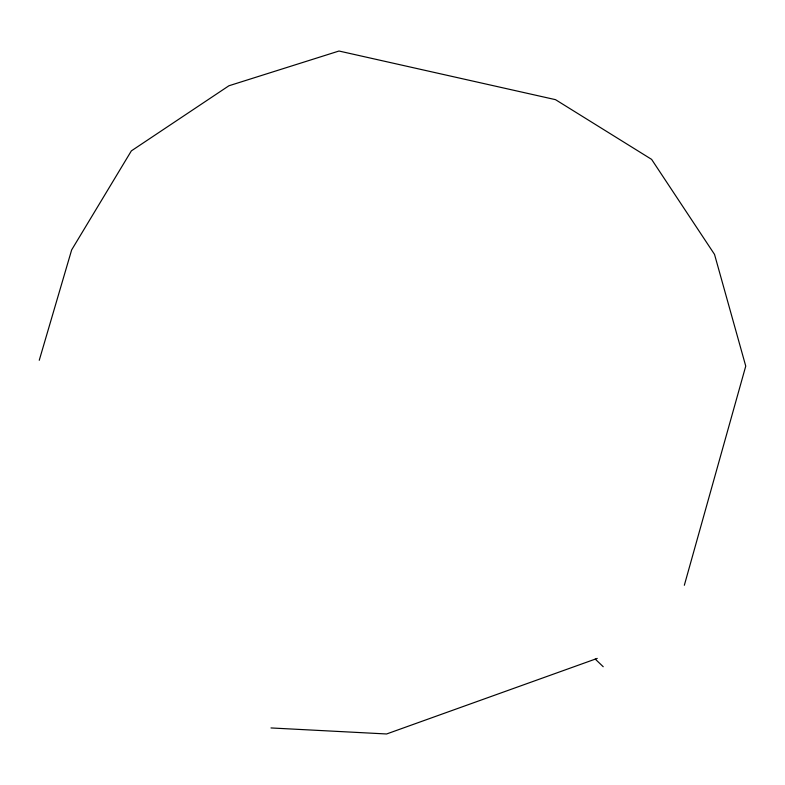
<?xml version="1.0" encoding="UTF-8"?>
<svg xmlns="http://www.w3.org/2000/svg" width="785" height="785" viewBox="0 0 785 785"><rect width="100%" height="100%" fill="white"/><g stroke="black" fill="none" stroke-linecap="round" stroke-linejoin="round"><path stroke-width="1.18" d="M684.334 585.267L745.75 366.114L714.527 254.399L651.609 159.375L555.495 99.656L339.002 51.025L228.916 85.771L131.35 150.887L71.661 249.885L39.25 360.286M597.248 658.409L386.603 733.975L270.982 727.95M595.265 659.106L603.223 666.73"/></g></svg>
